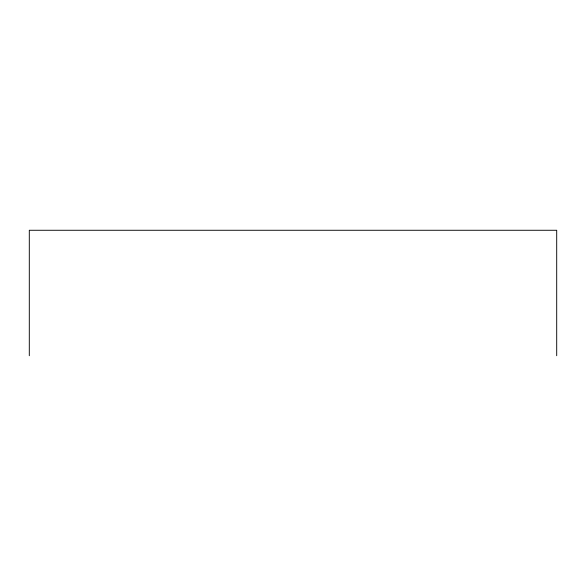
<?xml version="1.0" encoding="UTF-8"?>
<svg xmlns="http://www.w3.org/2000/svg" width="586" height="586" viewBox="0 0 586 586"><rect width="100%" height="100%" fill="white"/><g stroke="black" fill="none" stroke-linecap="round" stroke-linejoin="round"><path stroke-width="0.88" d="M556.7 355.731L556.7 230.269L29.3 230.269L29.3 355.731"/></g></svg>
